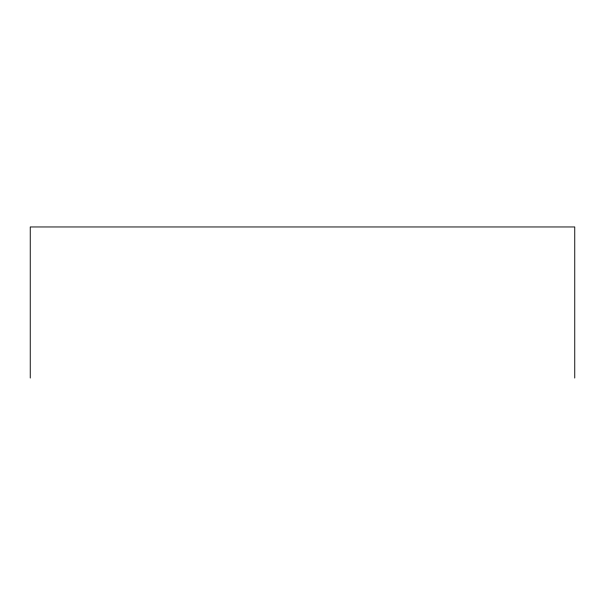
<?xml version="1.0" encoding="UTF-8"?>
<svg xmlns="http://www.w3.org/2000/svg" width="605" height="605" viewBox="0 0 605 605"><rect width="100%" height="100%" fill="white"/><g stroke="black" fill="none" stroke-linecap="round" stroke-linejoin="round"><path stroke-width="0.91" d="M574.75 378.042L574.75 226.958L30.25 226.958L30.25 378.042"/></g></svg>
